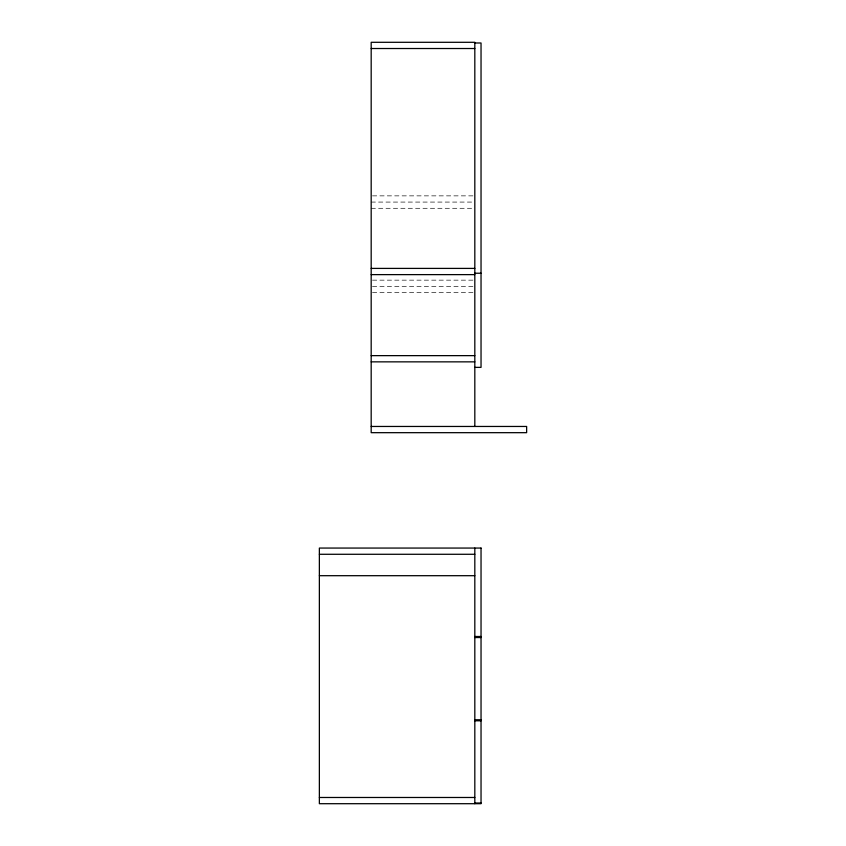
<?xml version="1.0" encoding="UTF-8"?>
<svg xmlns="http://www.w3.org/2000/svg" width="846" height="846" viewBox="0 0 846 846"><rect width="100%" height="100%" fill="white"/><g stroke="black" fill="none" stroke-linecap="round" stroke-linejoin="round"><path stroke-width="0.63" stroke-dasharray="4.23 3.17" d="M372.494 195.86L473.506 195.86M371.183 202.078L473.506 202.078M371.183 208.296L473.506 208.296M372.494 280.153L473.506 280.153M372.494 286.371L473.506 286.371M372.494 292.589L473.506 292.589"/><path stroke-width="1.27" d="M474.818 42.987L481.036 42.987L481.036 367.375L474.818 367.375M371.183 48.518L474.818 48.518M371.183 268.404L474.818 268.404M474.818 273.237L481.036 273.237M371.183 274.622L474.818 274.622M371.183 355.637L474.818 355.637M371.183 361.855L474.818 361.855M371.183 426.458L526.635 426.458L526.635 432.676L371.183 432.676L371.183 42.3L474.818 42.3L474.818 426.458M319.365 554.278L474.818 554.278M319.365 575.692L474.818 575.692M474.818 636.499L481.036 636.499M474.818 637.535L481.036 637.535M474.818 719.756L481.036 719.756M474.818 720.792L481.036 720.792M319.365 797.482L474.818 797.482M474.818 803.013L481.036 803.013M474.818 548.06L474.818 803.7M481.036 548.06L319.365 548.06L319.365 803.7L481.036 803.7L481.036 548.06"/></g></svg>
